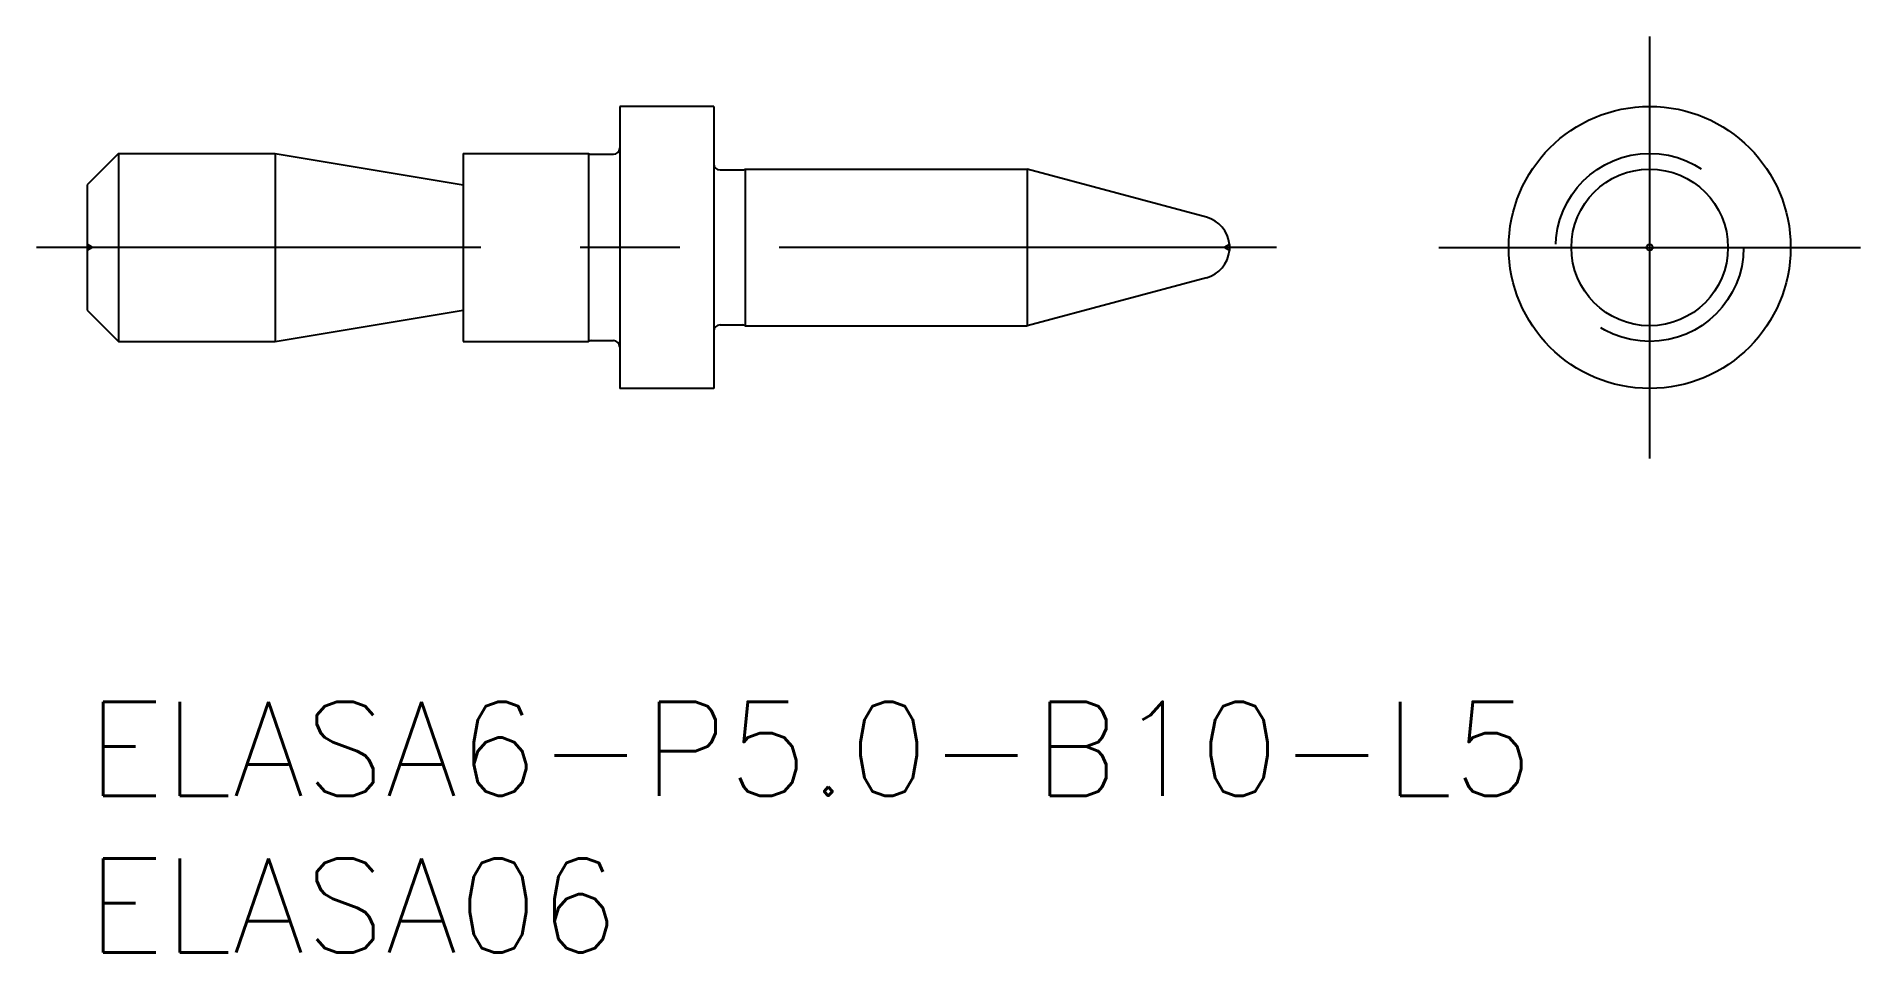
# Model space of a CAD drawing. Extents: x -1.6 to 56.6, y -8 to 21.2.
import ezdxf

# ---------------------------------------------------------------- set-up
doc = ezdxf.new("R2010")
doc.units = 0
doc.header["$LTSCALE"] = 0.5
doc.linetypes.add('CENTER', pattern=[50.8, 31.75, -6.35, 6.35, -6.35])
doc.linetypes.add('DASHED', pattern=[19.05, 12.7, -6.35])
for name, color, linetype in [('MSM_CENTER', 1, 'CENTER'), ('MSM_CONTINUOUS', 7, 'CONTINUOUS'), ('MSM_DASHED', 4, 'DASHED'), ('MSM_PART_NUMBER', 7, 'CONTINUOUS')]:
    doc.layers.add(name, color=color, linetype=linetype)
doc.styles.get("Standard").update_dxf_attribs({"font": 'txt.shx', "height": 1, "bigfont": 'bigfont.shx'})

# ---------------------------------------------------------------- blocks, each defined once
blk = doc.blocks.new('*U21')
at = {"layer": 'MSM_PART_NUMBER'}
blk.add_text('ELASA6-P5.0-B10-L5', height=3, dxfattribs=at).set_placement((0, -3))
blk = doc.blocks.new('*U22')
at = {"layer": 'MSM_PART_NUMBER'}
blk.add_text('ELASA06', height=3, dxfattribs=at).set_placement((0, -8))

msp = doc.modelspace()

# ---------------------------------------------------------------- linework, layer by layer
at = {"layer": 'MSM_CENTER'}
for p, q in [((49.874, 21.231), (49.874, 7.769)), ((37.963, 14.5), (-1.619, 14.5)), ((43.142, 14.5), (56.605, 14.5))]:
    msp.add_line(p, q, dxfattribs=at)
at = {"layer": 'MSM_CONTINUOUS'}
for p, q in [((17, 19), (17, 10)), ((20, 19), (17, 19)), ((20, 19), (20, 10)), ((1, 17.5), (0, 16.5)), ((1, 17.5), (6, 17.5)), ((1, 17.5), (1, 11.5)), ((6, 17.5), (6, 11.5)), ((6, 17.5), (12, 16.5)), ((12, 17.5), (12, 11.5)), ((12, 17.5), (16, 17.5)), ((16, 17.5), (16, 11.5)), ((16.097, 17.475), (16.8, 17.475)), ((20.2, 16.975), (20.903, 16.975)), ((21, 17), (30, 17)), ((21, 17), (21, 12)), ((30, 17), (30, 12)), ((35.725, 15.466), (30, 17)), ((0, 16.5), (0, 12.5)), ((36.462, 14.597), (36.462, 14.403)), ((35.725, 13.534), (30, 12)), ((0, 12.5), (1, 11.5)), ((6, 11.5), (12, 12.5)), ((20.2, 12.025), (20.903, 12.025)), ((21, 12), (30, 12)), ((1, 11.5), (6, 11.5)), ((12, 11.5), (16, 11.5)), ((16.097, 11.525), (16.8, 11.525)), ((20, 10), (17, 10))]:
    msp.add_line(p, q, dxfattribs=at)
for radius in [4.5, 2.5, 0.0973]:
    msp.add_circle((49.874, 14.5), radius, dxfattribs=at)
for centre, radius, start, end in [((16.097, 17.675), 0.2, 241.04498, 270), ((16.8, 17.675), 0.2, 270, 0), ((20.2, 17.175), 0.2, 180, 270), ((20.903, 17.175), 0.2, 270, 298.95502), ((35.466, 14.5), 1, 5.58156, 75), ((35.466, 14.5), 1, 285, 354.41844), ((20.2, 11.825), 0.2, 90, 180), ((20.903, 11.825), 0.2, 61.04498, 90), ((16.097, 11.325), 0.2, 90, 118.95502), ((16.8, 11.325), 0.2, 0, 90)]:
    msp.add_arc(centre, radius, start, end, dxfattribs=at)
at = {"layer": 'MSM_DASHED'}
for p, q in [((0.173, 14.5), (0, 14.6)), ((36.462, 14.597), (36.293, 14.5)), ((0.173, 14.5), (0, 14.4)), ((36.462, 14.403), (36.293, 14.5))]:
    msp.add_line(p, q, dxfattribs=at)
msp.add_circle((49.874, 14.5), 3, dxfattribs=at)

# ---------------------------------------------------------------- block references
at = {"layer": 'MSM_CONTINUOUS'}
for name in ['*U21', '*U22']:
    msp.add_blockref(name, (0, 0), dxfattribs=at)

doc.saveas('drawing.dxf')
